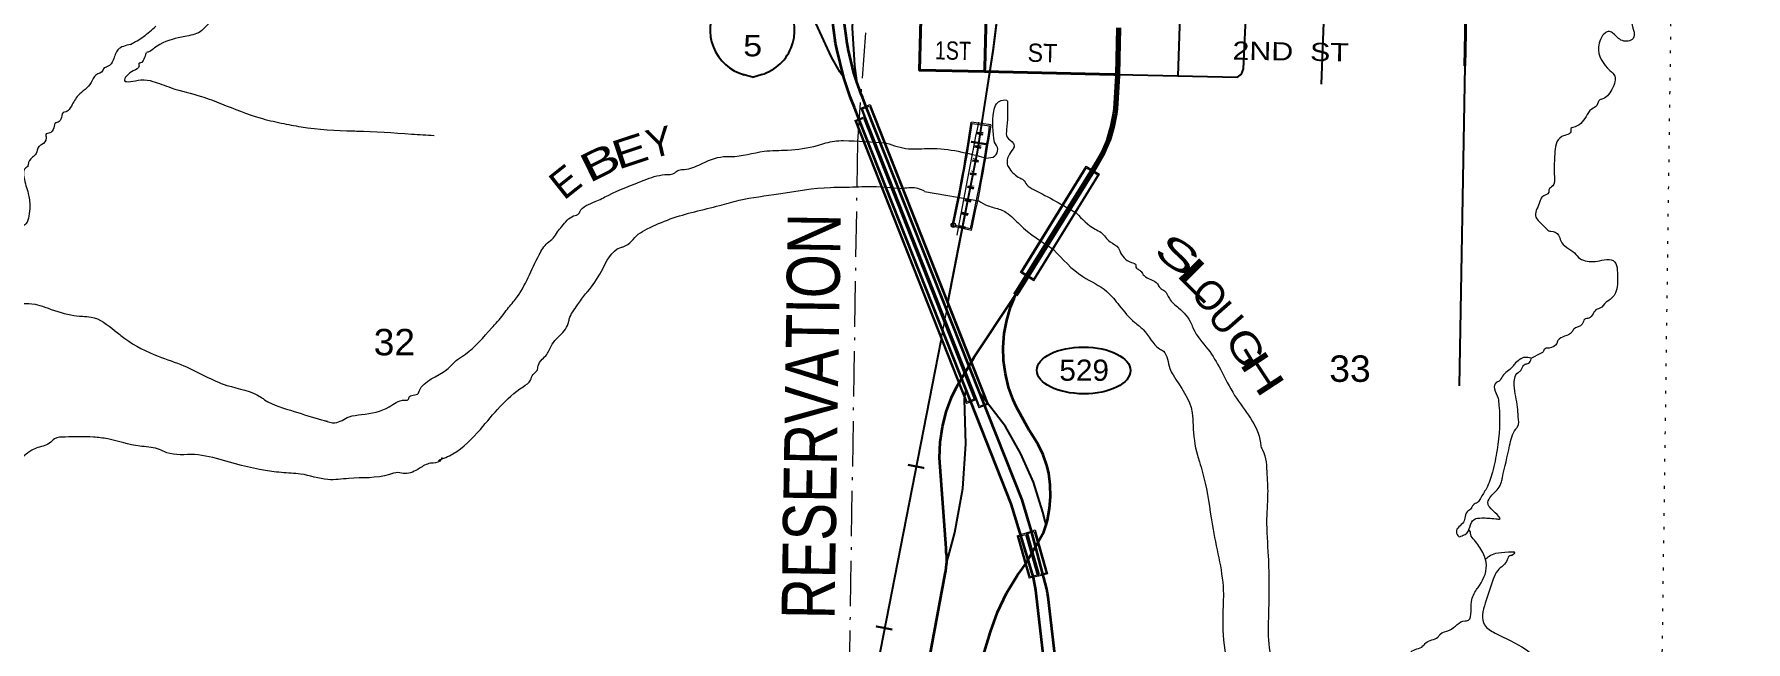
# Model space of a CAD drawing. Header units: feet. Extents: x -493433 to -244333, y 184684 to 373072.
# Drawn here: x -296858 to -285549, y 199753 to 203770 of the extents above; entities that cross this region are included whole.
import ezdxf
from ezdxf.enums import TextEntityAlignment as Align

# ---------------------------------------------------------------- set-up
doc = ezdxf.new("R2010")
doc.units = ezdxf.units.FT
doc.header["$LTSCALE"] = 60
doc.header["$PDMODE"] = 32
doc.header["$PDSIZE"] = 30
doc.linetypes.add('DOT_DASHED', pattern=[7.7, 5, -1.2, 0.3, -1.2])
doc.linetypes.add('DOTTED', pattern=[1.5, 0.3, -1.2])
for name, color, linetype, lineweight in [('15', 7, 'Continuous', 25), ('17', 7, 'Continuous', 25), ('18', 7, 'Continuous', 35), ('19', 7, 'Continuous', 25), ('23', 7, 'Continuous', 70), ('26', 7, 'Continuous', 40), ('27', 7, 'Continuous', 13), ('29', 7, 'Continuous', 25), ('34', 7, 'Continuous', 13), ('39', 7, 'Continuous', 13), ('41', 7, 'Continuous', 13), ('44', 7, 'DOT_DASHED', 13), ('55', 7, 'Continuous', 13), ('59', 7, 'Continuous', 13), ('7', 7, 'DOTTED', 13)]:
    doc.layers.add(name, color=color, linetype=linetype, lineweight=lineweight)

msp = doc.modelspace()

# ---------------------------------------------------------------- linework, layer by layer
at = {"layer": '15'}
for p, q in [((-292112.05, 203486.74), (-292175.94, 203504.7)), ((-292112.58, 203486.48), (-292048.95, 203505.22))]:
    msp.add_line(p, q, dxfattribs=at)
for centre, start, end in [((-292085.83, 203797.22), 148.44436, 254.43378), ((-292139.34, 203797.22), 283.08084, 31.62488)]:
    msp.add_arc(centre, 306.13, start, end, dxfattribs=at)
at = {"layer": '17'}
msp.add_ellipse((-289924.13, 201547.11), major_axis=(-309.24, 1), ratio=0.500121, dxfattribs=at)
at = {"layer": '18'}
for points in [[(-291508.62, 203481.1), (-291555.36, 203671.34), (-291563.25, 203712.09), (-291608.18, 204048.89), (-291644.07, 204420.04), (-291659.44, 204691.64), (-291662.54, 204777.06), (-291643.26, 205631.86), (-291642.88, 205662.95)], [(-291421.55, 203454.23), (-291441.54, 203513.61), (-291478.99, 203671.59), (-291479.86, 203675.27), (-291488.71, 203721.59), (-291489.53, 203725.88), (-291530.09, 204029.91), (-291533.04, 204052.09), (-291535.74, 204079.91), (-291567.79, 204410.05), (-291583.79, 204675.03), (-291587.58, 204779.3), (-291569.04, 205601.01), (-291568.95, 205626.01)], [(-290700.41, 201419.44), (-291408.76, 203211.27), (-291438.05, 203285.36), (-291465.67, 203355.23), (-291508.62, 203481.1)], [(-290611, 201397.17), (-291362.66, 203294.2), (-291386.25, 203353.74), (-291395.98, 203378.28), (-291404.55, 203403.74), (-291421.55, 203454.23)], [(-289527.01, 193918.04), (-290034.17, 198313.08), (-290238.16, 200074.43), (-290240.59, 200094.99), (-290255.96, 200178.2), (-290345.86, 200478.26), (-290402.49, 200665.81), (-290700.41, 201419.44)], [(-289138.47, 185442.39), (-289218.85, 188219.38), (-289219.57, 188244.37), (-289263.97, 191912.21), (-289306.88, 192544.37), (-289337.36, 192933.7), (-289451.6, 193923.73), (-289959.07, 198321.43), (-290159.22, 200049.77), (-290162.13, 200074.8), (-290166.27, 200099.77), (-290268.87, 200484.67), (-290331.06, 200690.66), (-290611, 201397.17)]]:
    msp.add_lwpolyline(points, dxfattribs=at)
at = {"layer": '19'}
for points in [[(-291508.62, 203481.1), (-291534.89, 203521.32), (-291590.12, 203618.46), (-291694.45, 203843.02), (-291774.73, 204077.26), (-291830.1, 204318.6), (-291856.9, 204539.41), (-291859.93, 204564.48)], [(-291421.55, 203454.23), (-291423.04, 203465.17), (-291436.55, 203564.26), (-291450.6, 203811.65), (-291438.72, 204059.14), (-291401.02, 204304.04), (-291343.45, 204522.73), (-291351.42, 204545.55)], [(-290828.73, 200279.32), (-290810.79, 200343.11), (-290775.08, 200475.15), (-290723.08, 200766.99), (-290701.87, 201062.67), (-290710.83, 201355.16), (-290708.83, 201376.4), (-290705.59, 201395.89), (-290700.41, 201419.44)], [(-290172.73, 200526.18), (-290178.75, 200551.37), (-290192.87, 200610.36), (-290255.72, 200807.21), (-290338.8, 200996.42), (-290441.21, 201175.91), (-290611, 201397.17)]]:
    msp.add_lwpolyline(points, dxfattribs=at)
at = {"layer": '23'}
msp.add_line((-289697.87, 203503.29), (-289692.51, 203812.38), dxfattribs=at)
msp.add_lwpolyline([(-290373.4, 202047.44), (-290357.17, 202072.44), (-289862.17, 202871.06), (-289836.61, 202912.29), (-289793.36, 202990.33), (-289758.5, 203072.46), (-289732.41, 203157.78), (-289715.39, 203245.36), (-289711.64, 203276.04), (-289698.01, 203495.25), (-289697.87, 203503.29)], dxfattribs=at)
at = {"layer": '23', "lineweight": 35}
for points in [[(-290828.73, 200279.32), (-290827.61, 200305.79), (-290828.66, 200322.51), (-290831.44, 200344.63), (-290832.03, 200372.51), (-290875.42, 200969.92), (-290871.43, 201072.18), (-290856.77, 201173.45), (-290831.6, 201272.64), (-290796.2, 201368.65), (-290761.61, 201440.9), (-290648.07, 201635.21), (-290390.06, 202022.44), (-290373.4, 202047.44)], [(-290172.73, 200526.18), (-290163.77, 200556.09), (-290149.19, 200633.37), (-290142.77, 200711.76), (-290144.59, 200790.39), (-290154.61, 200868.39), (-290167.18, 200917.63), (-290192.07, 200988.48), (-290224.23, 201056.34), (-290263.3, 201120.47), (-290283.8, 201152.29), (-290370.58, 201307.81), (-290390.67, 201352.59), (-290420.54, 201436.91), (-290441.44, 201523.88), (-290453.14, 201612.57), (-290455.5, 201701.99), (-290448.49, 201791.16), (-290432.21, 201879.12), (-290406.82, 201964.89), (-290383, 202022.44), (-290373.4, 202047.44)], [(-293108.97, 189732.89), (-292965.09, 189995.55), (-292818.14, 190345.48), (-292751.1, 190567.81), (-292738.02, 190611.19), (-292708.57, 190708.85), (-292681.06, 190875.74), (-292349.29, 192234.61), (-292242.52, 192726.77), (-292017.12, 193765.75), (-291746.52, 194811.21), (-291303.15, 196615.09), (-291087.49, 197444.61), (-290959.4, 198034.81), (-290681.38, 199353.46), (-290673.77, 199377.09), (-290539.52, 199817.9), (-290492.97, 199949.27), (-290432.94, 200075.05), (-290360.09, 200193.86), (-290330.07, 200234.77), (-290309.44, 200262.87), (-290186.34, 200480.75), (-290172.73, 200526.18)], [(-292763.15, 190798.89), (-292405.89, 192246.09), (-292090.69, 193780.33), (-291575.06, 196354.09), (-291351.64, 197481.24), (-291210.33, 198194.18), (-290840.07, 200202.77), (-290835.51, 200222.68), (-290829.38, 200264.03), (-290828.73, 200279.32)]]:
    msp.add_lwpolyline(points, dxfattribs=at)
at = {"layer": '26'}
for points in [[(-290578.44, 203522.86), (-291007.6, 203532.4), (-290982.99, 204536.17)], [(-290578.44, 203522.86), (-290577.77, 203547.86), (-290551.58, 204525.19)], [(-287404.37, 203560.21), (-287401.4, 203776.68), (-287396.56, 204127.84)], [(-289697.87, 203503.29), (-289724.9, 203503.9), (-290578.44, 203522.86)]]:
    msp.add_lwpolyline(points, dxfattribs=at)
at = {"layer": '29'}
for p, q in [((-288351.62, 203440.54), (-288228.72, 206785.78)), ((-289233.95, 205473.71), (-289302.13, 203494.58)), ((-287404.37, 203560.21), (-287442.98, 201445.44))]:
    msp.add_line(p, q, dxfattribs=at)
msp.add_lwpolyline([(-289697.87, 203503.29), (-288907.26, 203485.88), (-288880.7, 203505.52), (-288867.58, 203540.66), (-288848.39, 203973.35), (-288847.21, 203993.09), (-288756.56, 203991.35), (-288732.31, 203990.77), (-288677.32, 205457.87)], dxfattribs=at)
at = {"layer": '34'}
for p, q in [((-290536.29, 203171.66), (-290665.6, 203189.48)), ((-290659.51, 203180.56), (-290545.08, 203164.79)), ((-290545.76, 203174.29), (-290546.13, 203174.36)), ((-290664.83, 202472.85), (-290793.34, 202500.98)), ((-290671.77, 202482.55), (-290784.59, 202507.25))]:
    msp.add_line(p, q, dxfattribs=at)
at = {"layer": '34', "lineweight": 25}
msp.add_line((-290867.68, 201742.49), (-292812.36, 191805.97), dxfattribs=at)
at = {"layer": '34'}
msp.add_lwpolyline([(-285932.72, 231333.5), (-288881.73, 226631.86), (-289071.6, 226213.46), (-289192.32, 225834.27), (-289282.81, 225454.6), (-289397.99, 224647.82), (-289422.44, 224236.85), (-289414.16, 223724.53), (-289385.3, 223371.18), (-288697.86, 220347.54), (-288674.25, 220046.71), (-288703.37, 219331.36), (-288752.49, 218888.53), (-290469.09, 204080.21), (-290521.96, 203655.65), (-290626.98, 202983.94), (-290751.57, 202350.85), (-292908.06, 191299.17), (-292856.04, 191143.11), (-292749.33, 191004.31)], dxfattribs=at)
at = {"layer": '34', "lineweight": 25}
msp.add_lwpolyline([(-288684.18, 219865.85), (-288704.4, 219337.36), (-288753.52, 218894.56), (-290470.12, 204086.25), (-290522.98, 203661.71), (-290628, 202990.03), (-290752.59, 202356.96), (-290821.23, 202004.74)], dxfattribs=at)
at = {"layer": '34'}
for centre, radius, start, end in [((-301458.16, 204838.32), 10917.15, 347.64335, 351.3105), ((-301458.16, 204838.32), 10925.15, 347.68023, 351.27233), ((-299854, 204540.5), 9410.03, 347.36748, 351.59345), ((-299854, 204540.5), 9418.03, 347.3106, 351.64469)]:
    msp.add_arc(centre, radius, start, end, dxfattribs=at)
at = {"layer": '34', "linetype": 'DOTTED', "lineweight": 100}
msp.add_arc((-297273.64, 204060.95), 6731.84, 346.47311, 352.48191, dxfattribs=at)
at = {"layer": '34'}
msp.add_ellipse((-247811.74, 194671.22), major_axis=(471.78, 43644.1), ratio=1, start_param=1.38520912, end_param=1.40259832, dxfattribs=at)
msp.add_point((-290784.59, 202507.25), dxfattribs=at)
at = {"layer": '39'}
for p, q in [((-290975.17, 202729.52), (-290617.04, 202669.48)), ((-286900.45, 201661.51), (-286969.18, 201625.6))]:
    msp.add_line(p, q, dxfattribs=at)
for points in [[(-286365.86, 204287.06), (-286358.21, 204278.28), (-286348.88, 204229.74), (-286356.16, 204149.21), (-286348.28, 204136.99), (-286306.99, 204069.79), (-286302.22, 203987.05), (-286306.74, 203954.86), (-286289.09, 203791.27), (-286287.17, 203785.19), (-286293.87, 203742.95), (-286364.65, 203727.97), (-286424.39, 203775.3), (-286450.4, 203787.81), (-286476.72, 203780.18), (-286509.64, 203736.35)], [(-295342.43, 204177.71), (-295345.46, 204174.52), (-295351.53, 204172.6), (-295366.22, 204134.53), (-295407.27, 204086.79), (-295429.56, 204079.09), (-295429.86, 204058.94), (-295458.75, 204015.04), (-295482.87, 204019.46), (-295521.59, 203991.86), (-295550.42, 203951.99), (-295589.23, 203918.34), (-295605.45, 203912.55), (-295611.7, 203898.54), (-295658.45, 203873.07), (-295762.58, 203786.03), (-295861.81, 203755.36), (-295906.3, 203745.99), (-296062.51, 203679.95), (-296095.13, 203656.27), (-296115.11, 203649.05)], [(-296221.4, 203702.64), (-296136.88, 203754.3), (-296053.51, 203822.74)], [(-296221.4, 203702.64), (-296304.58, 203667.69), (-296335.85, 203599.64), (-296372.79, 203555.87), (-296401.22, 203542.22), (-296405.44, 203530.19), (-296450.23, 203500.66), (-296481.23, 203450.76), (-296567.19, 203365.44), (-296612.6, 203295.6), (-296647.43, 203257.85), (-296665.66, 203252.08), (-296682.47, 203208), (-296708.99, 203186.25), (-296717.09, 203184.36), (-296727.66, 203152.28), (-296760.46, 203116.5), (-296778.69, 203110.75), (-296779.08, 203084.54), (-296807.98, 203040.65), (-296828.33, 203026.86), (-296845.17, 202980.77), (-296869.71, 202956.96), (-296898.7, 202907.02), (-296900.9, 202894.96), (-296913.11, 202887.09), (-296926.16, 202824.8), (-296897.56, 202717.49), (-296886.79, 202630.62), (-296893.79, 202568.23), (-296912.73, 202516.11), (-296975.84, 202474.78), (-296994.47, 202442.82), (-297085.73, 202405.98), (-297096.12, 202385.98), (-297138.77, 202364.49), (-297221.79, 202339.61), (-297274.65, 202310.21), (-297283.6, 202308.13)], [(-286509.64, 203736.35), (-286522.51, 203686.15), (-286446.3, 203529.68), (-286414.61, 203492.88), (-286413.13, 203458.58), (-286434.11, 203404.48), (-286505.66, 203339.1), (-286513.75, 203337.21), (-286532.47, 203299.2), (-286567.1, 203275.57), (-286604.15, 203225.76), (-286691.95, 203152.57), (-286704.13, 203146.73), (-286704.35, 203132.61), (-286763.4, 203093.24), (-286811.54, 202977.07), (-286814.48, 202916.63), (-286813.86, 202825.91), (-286824.84, 202767.61), (-286849.42, 202741.8), (-286849.67, 202725.67), (-286896.54, 202692.15), (-286909.07, 202664.13), (-286938.7, 202571.86), (-286867.46, 202486.04), (-286843.55, 202467.51), (-286837.5, 202467.41), (-286785.49, 202442.38), (-286771.97, 202403.86), (-286680.49, 202323.75), (-286644.77, 202286.89), (-286596.65, 202269.98), (-286544.29, 202267.12), (-286483.65, 202278.24), (-286425.28, 202273.28), (-286396.78, 202159.92), (-286397.46, 202115.57), (-286410.42, 202059.32), (-286459.62, 202005.68), (-286471.84, 201997.82), (-286512.75, 201958.15), (-286530.98, 201952.4), (-286586.31, 201892.8), (-286612.63, 201885.16), (-286629.25, 201853.17), (-286686.21, 201819.81), (-286698.6, 201799.85), (-286790.15, 201744.87), (-286798.51, 201724.84), (-286847.34, 201695.39), (-286881.75, 201685.85), (-286892.14, 201665.86), (-286900.45, 201661.51)], [(-296118.21, 203646.47), (-296134.21, 203604.47), (-296154.73, 203580.61), (-296164.84, 203578.75), (-296165.11, 203560.61), (-296203.89, 203528.98), (-296261.33, 203463.37), (-296154.44, 203467.7), (-296073.95, 203458.35), (-295953.66, 203416.1), (-295752.98, 203358.45), (-295620.7, 203309.96), (-295366.14, 203217.17), (-295225.57, 203182.66), (-295094.93, 203158.4), (-294748.66, 203130.67), (-294728.51, 203130.35), (-294363.99, 203110.4), (-294215.71, 203101.27)], [(-290513.88, 203056.16), (-290517.93, 203260.42), (-290499.02, 203310.52), (-290468.46, 203332.2), (-290428.22, 203327.53), (-290426.42, 203313.38), (-290433.1, 203140.1), (-290429.84, 203089.65), (-290388.15, 203048.66), (-290386.6, 203018.38), (-290390.72, 203012.41), (-290428.57, 202910.19), (-290414.89, 202881.75), (-290345.29, 202820.14), (-290323.3, 202807.69), (-290299.62, 202775.06), (-290251.75, 202742.03), (-289971.28, 202588.6)], [(-294941.19, 201216.41), (-294870.88, 201201.17), (-294777.57, 201239.99), (-294694.7, 201254.8), (-294512.51, 201306.32), (-294409.03, 201351.03), (-294384.76, 201356.69), (-294382.59, 201366.73), (-294319.66, 201395.97), (-294313.4, 201409.98), (-294131.83, 201552.23), (-294060.26, 201619.64), (-294009.33, 201655.11), (-293835.37, 201827.73), (-293759.45, 201915.21), (-293738.87, 201943.11), (-293677.24, 202018.74), (-293521.58, 202312.62), (-293465.97, 202390.35), (-293429.2, 202422.02), (-293400.34, 202463.9), (-293371.57, 202499.73), (-293293.92, 202569.05), (-293259.42, 202584.62), (-293253.2, 202596.62), (-293151.39, 202663.54), (-293066.11, 202704.51), (-292826.72, 202805.51), (-292691.12, 202841.65), (-292624.41, 202854.69), (-292612.16, 202864.57), (-292547.46, 202877.65), (-292440.01, 202918.26), (-292284.15, 202962.14), (-292255.93, 202961.69), (-292035.7, 202996.47), (-291880.38, 203004.05), (-291682.37, 203035.15), (-291571.08, 203063.61), (-291510.56, 203066.67), (-291227.21, 203050.81)], [(-291227.92, 203050.92), (-291082.06, 203013.42), (-290938.92, 203015.15), (-290567.82, 202951.27)], [(-290567.82, 202951.27), (-290510.35, 202965.94), (-290491.53, 203009.99), (-290513.88, 203056.16)], [(-294187.37, 200952.32), (-294091.98, 200995.14), (-293910.11, 201157.55), (-293627.66, 201439.32), (-293578.61, 201482.88), (-293561.91, 201520.92), (-293535.31, 201546.7), (-293528.8, 201576.85), (-293501.93, 201620.77), (-293471.2, 201652.53), (-293435.9, 201720.51), (-293396.91, 201766.26), (-293328.99, 201857.92), (-293322.51, 201886.04), (-293268.67, 201979.93), (-293215.14, 202053.67), (-293202.83, 202067.58), (-293110.06, 202203.2), (-292982.69, 202360.43), (-292962.44, 202366.16), (-292866.47, 202447.28), (-292807.47, 202482.62), (-292655.29, 202548.73), (-292329.41, 202638.26), (-292199.89, 202672.48), (-291939.23, 202714.67), (-291595.93, 202757.55), (-291511.25, 202758.21), (-291349.93, 202763.68), (-291117.02, 202749.71)], [(-290974.51, 202731.84), (-291018.8, 202750.43), (-291117.02, 202749.71)], [(-290617.27, 202669.55), (-290555.72, 202636.02), (-290473.47, 202610.5), (-290435.46, 202591.74), (-290345.99, 202511.68), (-290122.37, 202347.73)], [(-289972.94, 202589.69), (-289848.59, 202481.52), (-289808.63, 202458.7), (-289749.11, 202397.26), (-289693.3, 202356.04), (-289685.52, 202337.77), (-289608.07, 202261.93), (-289578.13, 202243.3), (-289578.34, 202229.19), (-289558.44, 202212.74), (-289544.52, 202200.42), (-289524.77, 202173.9), (-289436.91, 202120.07), (-289419.18, 202093.57), (-289389.25, 202072.93), (-289357.78, 202022.02), (-289296.25, 201960.55), (-289213.19, 201856.4), (-289199.57, 201823.92), (-289102.91, 201687.28), (-289020.28, 201554.9), (-288926.18, 201382.02), (-288755.64, 201068.8), (-288750.05, 201038.46), (-288742.24, 201022.21), (-288712.53, 200856.41), (-288708.09, 200751.51), (-288714.99, 200564.12), (-288704.64, 200320), (-288702.66, 199922.8)], [(-290122.37, 202347.73), (-289929.99, 202168.31), (-289770.27, 202068.96), (-289689.04, 201976.94), (-289585.95, 201864.4), (-289530.24, 201817.13), (-289423.34, 201690.41), (-289397.39, 201673.87), (-289354.79, 201560.28), (-289333.27, 201517.59), (-289206.09, 201267.57), (-289201.31, 201184.83), (-289172.1, 200986.78), (-289158.67, 200942.21), (-289120.51, 200802.48), (-289068.78, 200495.21), (-289000.78, 200066.7), (-289004.86, 199931.69), (-288986.8, 199663.25), (-288955.14, 199493.39), (-288921.47, 199323.49), (-288878.59, 199228.05), (-288856.79, 199203.51), (-288798.83, 199172.34), (-288774.86, 199157.84), (-288693.11, 199100.08), (-288653.09, 199081.29), (-288556.61, 199063.61), (-288373.43, 199048.57), (-288270.54, 199054.98), (-288104.75, 199088.6), (-287950.12, 199182.89), (-287929.91, 199186.6), (-287921.57, 199204.61), (-287807.49, 199283.42), (-287775.07, 199295), (-287721, 199402.99), (-287712.66, 199421), (-287656.98, 199502.77), (-287568.89, 199596.11), (-287528.22, 199619.66), (-287465.66, 199624.69), (-287364.99, 199617.02), (-287266.66, 199589.24), (-287234.64, 199574.61), (-287113.48, 199457.74), (-287033.74, 199400.01), (-287013.68, 199393.64), (-286807.28, 199184.67), (-286685.97, 199077.89), (-286530.03, 198863.7), (-286389.56, 198692.08), (-286353.91, 198651.19), (-286224.78, 198528.15), (-286082.95, 198445.22), (-286065.23, 198418.72), (-286017.42, 198381.66), (-285841.18, 198308.27), (-285726.42, 198300.38)], [(-297229.61, 202091.74), (-297229.76, 202081.67), (-297203.9, 202059.08), (-297093.42, 202035.13), (-297017.33, 202001.65), (-296852.31, 201984.91), (-296788.1, 201965.74), (-296615.55, 201914.58), (-296539.09, 201905.3), (-296482.73, 201900.36), (-296326.88, 201811.17), (-296259.17, 201757.67), (-296039.23, 201641.24), (-295868.88, 201578.04), (-295584.64, 201448.49), (-295356.09, 201368.22), (-295336.16, 201353.78), (-295139.82, 201276.04), (-294959.26, 201220.73), (-294919.08, 201212.02)], [(-287185.29, 201363.2), (-287179.69, 201315.65), (-287192.27, 201021.49), (-287222.75, 200874.81), (-287262.7, 200766.58), (-287302.01, 200700.68), (-287320.55, 200674.77), (-287351.05, 200657.11), (-287367.6, 200629.15), (-287390.05, 200611.37), (-287404.77, 200571.28), (-287409.08, 200553.21), (-287460.47, 200487.51), (-287450.9, 200455.09), (-287438.93, 200446.83), (-287430.81, 200450.74), (-287402.41, 200462.38), (-287344.44, 200562.25), (-287293.91, 200571.52), (-287201.28, 200566), (-287177.12, 200563.6), (-287242.39, 200645.29), (-287252.18, 200663.59), (-287239.45, 200705.73), (-287186.13, 200765.35), (-287163.25, 200811.35), (-287156.77, 200839.47), (-287109.22, 201048.38), (-287069.24, 201158.63), (-287056.9, 201174.56), (-287051.85, 201241.01), (-287056.93, 201303.6), (-287078.88, 201449.11), (-287053.4, 201533.38), (-287035.06, 201547.19), (-287026.71, 201565.21), (-287006.19, 201589.07), (-286983.93, 201594.76), (-286966.13, 201623.42)], [(-286969.3, 201628.79), (-287007.53, 201633.45), (-287076.75, 201588.19), (-287093.18, 201568.29), (-287156.57, 201508.82), (-287179.24, 201476.93), (-287197.53, 201467.15), (-287185.29, 201363.2)], [(-294162.88, 200972.08), (-294177.36, 200948.12), (-294240.07, 200933), (-294313.14, 200899.89), (-294408.4, 200865.14), (-294454.66, 200871.92), (-294511.29, 200858.72), (-294779.75, 200832.77), (-294916.94, 200824.9), (-295097.77, 200862.06), (-295160.17, 200867.09), (-295288.99, 200879.24), (-295606.36, 200950.85), (-295799.25, 200990.23), (-295982.47, 201003.25), (-296030.51, 201024.17), (-296042.54, 201028.4), (-296161.19, 201046.43), (-296372.1, 201094.15), (-296466.65, 201105.75), (-296654.08, 201106.73), (-296724.83, 201093.75), (-296757.5, 201066.05), (-296844.67, 201033.17), (-297058.4, 200895.46), (-297104.97, 200882.09), (-297131.57, 200856.31), (-297218.99, 200807.3), (-297502.62, 200579.98), (-297561.55, 200548.68), (-297661.55, 200467.62), (-297691.93, 200458.02), (-297718.56, 200430.22), (-297874.98, 200350.06), (-297919.92, 200310.46), (-297954.42, 200294.88), (-297954.79, 200270.7), (-298012.2, 200207.1), (-298050.76, 200189.56), (-298053.09, 200169.44), (-298112.13, 200130.07), (-298116.47, 200109.97), (-298192.04, 200044.64), (-298227.25, 199982.71), (-298247.56, 199972.95), (-298247.84, 199954.82), (-298276.72, 199910.93), (-298288.9, 199905.07), (-298314.07, 199840.96), (-298322.72, 199802.79), (-298347.88, 199738.68), (-298365.3, 199654.28), (-298299.81, 199586.71), (-298170.46, 199477.78), (-298046.27, 199427.4), (-297894.26, 199350.38), (-297848.47, 199313.36), (-297767.23, 199221.34), (-297713.48, 199178.14), (-297279.44, 198959.51), (-297249.43, 198944.91), (-296907.13, 198790.24), (-296763.14, 198717.38), (-296614.72, 198668.63), (-296549.15, 198607.11), (-296503.17, 198582.17), (-296127.54, 198499.56), (-295988.56, 198493.3), (-295727.03, 198460.88), (-295557.84, 198454.14), (-295334.04, 198458.62), (-294895.38, 198411.28), (-294721.93, 198418.58), (-294325.9, 198482.8), (-294225.09, 198485.21), (-294200.88, 198486.84), (-293984.96, 198503.55), (-293801.07, 198534.87), (-293681.94, 198549.09), (-293572.45, 198591.69), (-293475.39, 198612.31), (-293327.74, 198646.24), (-293024.09, 198732.1), (-292809.44, 198797.2), (-292481.81, 198870.57), (-291974.37, 198971.3), (-291602.45, 199039.93), (-291545.76, 199057.17), (-291319.81, 199108.36)], [(-288702.66, 199922.8), (-288704.7, 199789.76), (-288683.65, 199585.8), (-288673, 199490.87), (-288593.77, 199400.89), (-288543.76, 199375.89), (-288481.66, 199350.71), (-288389, 199347.2), (-288289.74, 199379.88), (-288259.45, 199383.43), (-288235.02, 199399.16), (-288131.67, 199435.8), (-288114.99, 199471.82), (-288048.31, 199482.85), (-288046.14, 199492.89), (-287972.98, 199532.04), (-287970.81, 199542.09), (-287915.88, 199575.48), (-287905.81, 199575.32), (-287905.68, 199583.38), (-287777.44, 199666), (-287761, 199685.9), (-287681.8, 199724.94), (-287663.32, 199746.82), (-287584.15, 199783.85), (-287569.76, 199801.77), (-287506.86, 199828.98), (-287403.11, 199891.83), (-287395.05, 199891.7), (-287360.86, 200018.16), (-287327.38, 200098.27), (-287308.84, 200124.19), (-287264.14, 200278.7), (-287287.33, 200343.6), (-287342.52, 200425.12), (-287366.14, 200461.8), (-287369.86, 200482.02), (-287380.53, 200494.26)], [(-287094.69, 200325.39), (-287118.5, 200312.65), (-287124.82, 200294.61), (-287188.37, 200225.06), (-287217.48, 200167.07), (-287270.3, 200008.65), (-287287.63, 199930.29), (-287274.51, 199865.56), (-287204.82, 199810.02), (-287004.89, 199703.98), (-286891.55, 199603.37), (-286772.81, 199460.33), (-286753.19, 199425.74), (-286658.63, 199283.09), (-286587.48, 199191.22), (-286535.89, 199137.98), (-286515.9, 199127.57), (-286496.46, 199080.89), (-286420.47, 199041.36), (-286361.11, 198969.85), (-286174.98, 198753.14), (-286095.42, 198683.32), (-285975.58, 198612.85), (-285857.31, 198570.62), (-285755.59, 198500.44), (-285601.03, 198459.65), (-285486.48, 198437.64), (-285339.47, 198429.22), (-285230.88, 198413.37), (-285108.4, 198383.17), (-285082.29, 198376.7), (-284748.94, 198296.74), (-284667.01, 198251.07), (-284531.38, 198158.16), (-284431.96, 198069.87), (-284375.07, 197968.15), (-284359.14, 197955.79), (-284323.77, 197896.76), (-284264.09, 197845.4), (-284217.34, 197739.81), (-284195.6, 197711.23), (-284200.1, 197681.07), (-284202.28, 197671.01), (-284195.18, 197608.41), (-284181.72, 197565.85), (-284166.47, 197378.11), (-284186, 197287.7), (-284221.15, 197229.8), (-284309.22, 197138.48), (-284364.99, 197050.67), (-284441.06, 196953.12), (-284564.91, 196763.58), (-284611.84, 196726.03), (-284675.73, 196634.32), (-284705.34, 196544.08), (-284696.74, 196447.16), (-284669.27, 196398.34), (-284637.47, 196369.61), (-284625.48, 196363.36), (-284553.4, 196331.96), (-284388.7, 196295.03), (-284241.41, 196304.76), (-284124.42, 196310.94), (-283845.58, 196356.85), (-283629.66, 196373.54), (-283563.2, 196370.45), (-283509.04, 196353.44), (-283289.31, 196224.91), (-283289.53, 196210.8), (-283261.84, 196176.09), (-283210.76, 196090.59), (-283167.11, 196045.53), (-283131.8, 195982.46), (-283077.36, 195852.56), (-283046.65, 195753.28), (-283037.03, 195722.89), (-282993.32, 195550.82), (-282873.63, 195208.18), (-282837.55, 195064.46), (-282740.99, 194790.74), (-282697.84, 194713.43), (-282629.58, 194565.16), (-282558.77, 194451.13), (-282541.35, 194404.47), (-282456.92, 194259.98), (-282408.06, 194160.41), (-282327.31, 194038.15), (-282254.02, 193954.31), (-282248.32, 193932.04), (-282226.56, 193905.48), (-282192.55, 193888.8), (-282190.7, 193878.7), (-282048.59, 193682.87), (-281979.13, 193613.2)], [(-287270.06, 200297.65), (-287245.39, 200318.72), (-287200.75, 200338.17), (-287115.96, 200346.88), (-287075.69, 200344.22), (-287097.22, 200321.85)]]:
    msp.add_spline(points, degree=3, dxfattribs=at)
at = {"layer": '44'}
msp.add_lwpolyline([(-304251.57, 230963.59), (-296378.52, 230807.73), (-295221.55, 230795.22), (-291216.76, 230751.93), (-291230.93, 224999.01), (-291232.87, 222346.12), (-291245.56, 213303.05), (-291369.53, 205207.86), (-291332.1, 204239.31), (-291418.64, 203060.2), (-291480.89, 199074.14), (-291663.79, 199027.92), (-292206.05, 198925.7), (-292628.26, 198840.2), (-292799.78, 198799.77), (-293329.71, 198645.74), (-293565.86, 198593.14)], dxfattribs=at)
at = {"layer": '55'}
for p, q in [((-291435.81, 203200.48), (-291374.24, 203225.1)), ((-291396.04, 203280.47), (-291333.88, 203304.94)), ((-291435.81, 203200.48), (-290698.9, 201329.2)), ((-290637.13, 201353.3), (-290698.9, 201329.2)), ((-290637.13, 201353.3), (-290615.76, 201299.03)), ((-290553.6, 201323.52), (-290615.76, 201299.03)), ((-290303.26, 200473.22), (-290222.04, 200187.48)), ((-290262.13, 200486.79), (-290244.59, 200492.58)), ((-290244.59, 200492.58), (-290161.92, 200201.69))]:
    msp.add_line(p, q, dxfattribs=at)
for points in [[(-291396.04, 203280.47), (-291374.24, 203225.1), (-290637.13, 201353.3)], [(-291333.88, 203304.94), (-290665.85, 201608.54), (-290561.23, 201342.9), (-290553.6, 201323.52)], [(-290363.78, 200453.26), (-290338.78, 200461.51), (-290304.55, 200472.8)], [(-290363.78, 200453.26), (-290356.44, 200428.26), (-290309.44, 200262.87), (-290283.86, 200172.87)], [(-290353.92, 200448.09), (-290336.27, 200453.91), (-290308.68, 200463.01), (-290232.03, 200193.34), (-290278.25, 200182.42), (-290301.74, 200265.06)], [(-290301.74, 200265.06), (-290348.75, 200430.48), (-290353.92, 200448.09)], [(-290304.55, 200472.8), (-290303.26, 200473.22), (-290262.13, 200486.79)], [(-290161.92, 200201.69), (-290222.04, 200187.48), (-290283.86, 200172.87)]]:
    msp.add_lwpolyline(points, dxfattribs=at)
for points in [[(-290563.97, 201328.03), (-290611.25, 201309.4), (-290629.69, 201356.23), (-291366.8, 203228.03), (-291385.67, 203275.96), (-291338.39, 203294.57), (-290673.29, 201605.61)], [(-291425.45, 203196), (-291378.73, 203214.69), (-290647.51, 201357.84), (-290694.38, 201339.55)], [(-290293.46, 200468.02), (-290250.01, 200482.36), (-290171.91, 200207.55), (-290216.43, 200197.03)]]:
    msp.add_lwpolyline(points, close=True, dxfattribs=at)
at = {"layer": '59'}
for p, q in [((-290341.37, 202195.33), (-289907.83, 202898.89)), ((-290252.26, 202140.41), (-289818.71, 202843.97)), ((-290252.26, 202140.41), (-290341.37, 202195.33))]:
    msp.add_line(p, q, dxfattribs=at)
msp.add_lwpolyline([(-289905.22, 202887.88), (-289867.84, 202864.84), (-289829.72, 202841.36), (-290254.87, 202151.42), (-290330.36, 202197.94)], close=True, dxfattribs=at)
msp.add_lwpolyline([(-289907.83, 202898.89), (-289863.64, 202871.65), (-289818.71, 202843.97)], dxfattribs=at)
at = {"layer": '7'}
msp.add_line((-286044.46, 203932.68), (-286116.14, 198699.14), dxfattribs=at)

# ---------------------------------------------------------------- texts
at = {"layer": '15', "width": 1.2}
msp.add_text(' 5 ', height=140, dxfattribs=at).set_placement((-292110.73, 203624.21), align=Align.CENTER)
at = {"layer": '17', "width": 1.05}
msp.add_text('529', height=140, dxfattribs=at).set_placement((-289920.67, 201478.8), align=Align.CENTER)
at = {"layer": '27'}
for s, height, rotation, width, p in [('1ST', 120.9, 358.727, 0.8, (-290907.62, 203604.23)), ('ST', 120.9, 358.727, 0.95, (-290295.62, 203588.6)), ('2ND  ST', 120, 359.107, 1.25, (-288941.35, 203602.32))]:
    msp.add_text(s, height=height, rotation=rotation, dxfattribs=dict(at, width=width)).set_placement(p)
at = {"layer": '34'}
for rotation, p in [(81.052, (-290559.62, 203041.9)), (78.896, (-290976.75, 200901.72)), (78.896, (-291187.87, 199833.65))]:
    msp.add_text('I', height=110.8, rotation=rotation, dxfattribs=at).set_placement(p, align=Align.CENTER)
at = {"layer": '41'}
for s, rotation, width, p in [('E', 18.303, 1.35, (-293000.93, 202873.16)), ('B', 26.498, 1.5, (-293190.79, 202782.78)), ('S', 325.386, 1.65, (-289472.15, 202313.08)), ('L', 314.989, 2.1, (-289326.51, 202185.5)), ('G', 301.263, 1.25, (-288998.14, 201755.03)), ('H', 303.286, 1.55, (-288899.45, 201591.95))]:
    msp.add_text(s, height=190, rotation=rotation, dxfattribs=dict(at, width=width)).set_placement(p)
for s, rotation, p in [('Y', 13.533, (-292786.8, 202945.35)), ('E', 38.479, (-293357.52, 202668.61)), ('O', 315.57, (-289226.94, 202044.77)), ('U', 311.263, (-289115.74, 201899.44))]:
    msp.add_text(s, height=190, rotation=rotation, dxfattribs=at).set_placement(p)
at = {"layer": '44', "width": 0.8}
msp.add_text('RESERVATION', height=350, rotation=89.105, dxfattribs=at).set_placement((-291549.57, 201241.49), align=Align.CENTER)
at = {"layer": '7', "width": 1.05}
for s, p in [('32', (-294615.04, 201646.72)), ('33', (-288300.76, 201471.44))]:
    msp.add_text(s, height=175, dxfattribs=at).set_placement(p)

doc.saveas('drawing.dxf')
